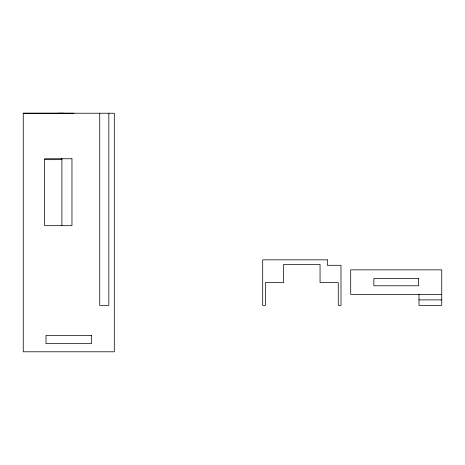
<?xml version="1.0" encoding="UTF-8"?>
<svg xmlns="http://www.w3.org/2000/svg" width="465" height="465" viewBox="0 0 465 465"><rect width="100%" height="100%" fill="white"/><g stroke="black" fill="none" stroke-linecap="round" stroke-linejoin="round"><path stroke-width="0.7" d="M23.25 113.233L114.303 113.233L114.303 351.796L23.25 351.796L23.25 113.233L63.531 113.216M44.564 159.669L61.851 159.669M441.75 294.426L350.697 294.426L350.697 269.845L441.75 269.845L441.75 305.354L418.988 305.354L418.988 294.426M418.988 299.89L441.75 299.89M58.27 113.204L74.051 113.233M108.839 113.233L108.839 305.354L99.737 305.354L99.737 113.233M61.909 158.338L61.909 225.519M71.965 158.757L44.646 158.757L44.646 225.682L71.965 225.682L71.965 158.757M327.337 259.83L262.684 259.83L262.684 305.354L265.416 305.354L265.416 282.592L283.627 282.592L283.627 264.382L320.048 264.382L320.048 282.592L338.258 282.592L338.258 305.354L340.99 305.354L340.99 265.294L327.337 265.294L327.337 259.83M418.529 278.494L373.866 278.494L373.866 285.777L418.529 285.777L418.529 278.494M91.541 335.404L46.012 335.404L46.012 343.6L91.541 343.6L91.541 335.404"/></g></svg>
